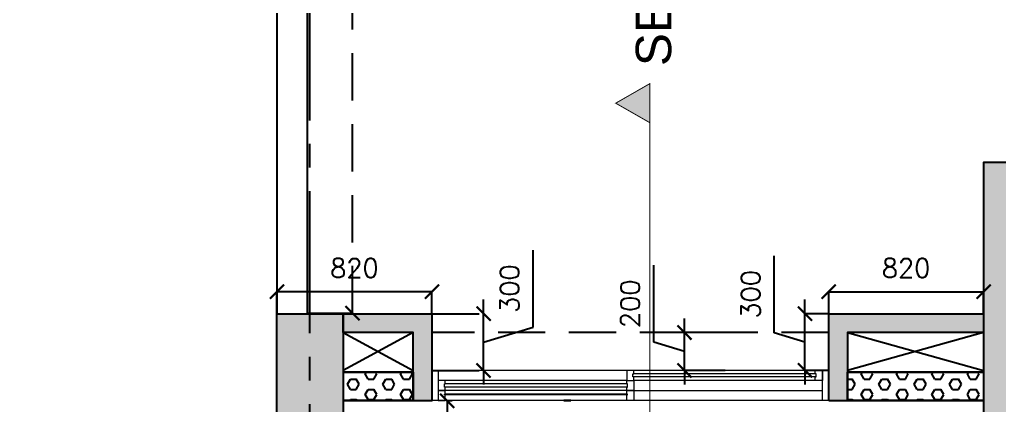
# Model space of a CAD drawing. Header units: millimetres. Extents: x 1180970 to 1231451, y -5737889 to -5695638.
# Drawn here: x 1194030 to 1199216, y -5702374 to -5700335 of the extents above; entities that cross this region are included whole.
import ezdxf

# ---------------------------------------------------------------- set-up
doc = ezdxf.new("R2010")
doc.units = ezdxf.units.MM
doc.header["$LTSCALE"] = 1000
doc.header["$MEASUREMENT"] = 0
for name, pattern in [('2BHK-A - BACK$0$AUDIT_D_120904163729-0', [0]), ('AUDIT_D_120904163729-0', [0]), ('T8(T9 IS SIMILAR) - GROUND FLOOR - DIMENSION & TEXTING$0$HIDDEN', [0.375, 0.25, -0.125]), ('T8(T9 IS SIMILAR) - GROUND FLOOR ELEVATION$0$AUDIT_D_120904163729-0', [0]), ('T8(T9 IS SIMILAR) - GROUND FLOOR ELEVATION$1$HIDDEN', [0.375, 0.25, -0.125]), ('T8_PROFILE SECTIONS$0$HIDDEN', [0.375, 0.25, -0.125]), ('T8_PROFILE SECTIONS$0$PHANTOM2', [1.25, 0.625, -0.125, 0.125, -0.125, 0.125, -0.125]), ('T8_REFUGE COLUMNS$0$CENTER2', [1.125, 0.75, -0.125, 0.125, -0.125])]:
    doc.linetypes.add(name, pattern=pattern)
doc.layers.get('0').update_dxf_attribs({"linetype": 'AUDIT_D_120904163729-0'})
for name, color, linetype in [('2BHK-A - BACK$0$A-HATCH -160', 251, '2BHK-A - BACK$0$AUDIT_D_120904163729-0'), ('A-GARDEN PARTITION', 1, 'Continuous'), ('T8(T9 IS SIMILAR) - GROUND FLOOR - DIMENSION & TEXTING$0$A-DIMENSIONS', 2, 'T8(T9 IS SIMILAR) - GROUND FLOOR - DIMENSION & TEXTING$0$HIDDEN'), ('T8(T9 IS SIMILAR) - GROUND FLOOR ELEVATION$0$A-DIM', 1, 'T8(T9 IS SIMILAR) - GROUND FLOOR ELEVATION$0$AUDIT_D_120904163729-0'), ('T8(T9 IS SIMILAR) - GROUND FLOOR ELEVATION$0$A-WALL HATCH', 252, 'T8(T9 IS SIMILAR) - GROUND FLOOR ELEVATION$0$AUDIT_D_120904163729-0'), ('T8(T9 IS SIMILAR) - GROUND FLOOR ELEVATION$0$A-WALL-FEATURES', 6, 'T8(T9 IS SIMILAR) - GROUND FLOOR ELEVATION$0$AUDIT_D_120904163729-0'), ('T8_PROFILE SECTIONS$0$A-PROFILE SECTIONS', 81, 'T8_PROFILE SECTIONS$0$PHANTOM2'), ('T8_REFUGE COLUMNS$0$A-CENTERLINE', 193, 'T8_REFUGE COLUMNS$0$CENTER2'), ('T8_REFUGE COLUMNS$0$A-RCC COLS', 3, 'Continuous')]:
    doc.layers.add(name, color=color, linetype=linetype)
for name, color, linetype, lineweight in [('2BHK-A - BACK$1$A-WALL- 160', 6, 'Continuous', 30), ('2BHK-A - BACK$1$Window', 4, 'Continuous', 20), ('T8(T9 IS SIMILAR) - GROUND FLOOR$0$D&W', 8, 'Continuous', 25)]:
    doc.layers.add(name, color=color, linetype=linetype, lineweight=lineweight)
doc.layers.add('T8_REFUGE COLUMNS$0$COL-HATCH', color=7, linetype='Continuous', lineweight=25, true_color=0xa3a3a3)
doc.styles.add('T8(T9 IS SIMILAR) - GROUND FLOOR - DIMENSION & TEXTING$0$Romans 1', font='romans.shx', dxfattribs={"height": 100})
doc.styles.add('T8(T9 IS SIMILAR) - GROUND FLOOR ELEVATION$0$Romans 1', font='romans.shx', dxfattribs={"height": 100})
doc.styles.add('T8_PROFILE SECTIONS$0$arial', font='sanss___.ttf')
doc.dimstyles.new('T8(T9 IS SIMILAR) - GROUND FLOOR - DIMENSION & TEXTING$0$ALPINE S', dxfattribs={"dimscale": 0, "dimtxt": 100, "dimasz": 75, "dimexe": 0, "dimexo": 0, "dimgap": 75, "dimtad": 1, "dimdec": 0, "dimzin": 0, "dimdsep": 46, "dimtxsty": 'T8(T9 IS SIMILAR) - GROUND FLOOR - DIMENSION & TEXTING$0$Romans 1', "dimblk": 'T8(T9 IS SIMILAR) - GROUND FLOOR - DIMENSION & TEXTING$0$_ArchTick', "dimcen": 0.09, "dimclrd": 256, "dimclre": 256, "dimclrt": 7, "dimadec": 0, "dimazin": 0, "dimtfac": 1, "dimtdec": 0, "dimtofl": 0, "dimtmove": 1, "dimatfit": 0, "dimldrblk": 'T8(T9 IS SIMILAR) - GROUND FLOOR - DIMENSION & TEXTING$0$_Open90', "dimfxl": 1, "dimtolj": 1, "dimtzin": 0, "dimarcsym": 0})
doc.dimstyles.new('T8(T9 IS SIMILAR) - GROUND FLOOR ELEVATION$0$ALPINE S', dxfattribs={"dimscale": 0, "dimtxt": 100, "dimasz": 75, "dimexe": 0, "dimexo": 0, "dimgap": 75, "dimtad": 1, "dimdec": 0, "dimzin": 0, "dimdsep": 46, "dimtxsty": 'T8(T9 IS SIMILAR) - GROUND FLOOR ELEVATION$0$Romans 1', "dimblk": 'T8(T9 IS SIMILAR) - GROUND FLOOR ELEVATION$0$_ArchTick', "dimcen": 0.09, "dimclrd": 256, "dimclre": 256, "dimclrt": 7, "dimadec": 0, "dimazin": 0, "dimtfac": 1, "dimtdec": 0, "dimtofl": 0, "dimtmove": 1, "dimatfit": 0, "dimldrblk": 'T8(T9 IS SIMILAR) - GROUND FLOOR ELEVATION$0$_Open90', "dimfxl": 1, "dimtolj": 1, "dimtzin": 0, "dimarcsym": 0})

# ---------------------------------------------------------------- blocks, each defined once
blk = doc.blocks.new('2BHK-A - BACK$1$2100')
at = {"layer": '2BHK-A - BACK$1$Window', "color": 1, "lineweight": 13}
for p, q in [((1150876.5, -5693344.1), (1148842.5, -5693344.1)), ((1149840.7, -5693344.1), (1148880, -5693344.1)), ((1149840.7, -5693397.4), (1148880, -5693397.4)), ((1149840.7, -5693397.4), (1149878.2, -5693397.4)), ((1149878.2, -5693397.4), (1150876.5, -5693397.4)), ((1148842.5, -5693450.8), (1148842.5, -5693450.8)), ((1149840.7, -5693450.8), (1148880, -5693450.8)), ((1150839, -5693450.8), (1149878.2, -5693450.8)), ((1149840.7, -5693504.1), (1148842.5, -5693504.1)), ((1150839, -5693504.1), (1149878.2, -5693504.1))]:
    blk.add_line(p, q, dxfattribs=at)
at = {"layer": '2BHK-A - BACK$1$Window', "color": 5, "lineweight": 13}
for p, q in [((1149840.7, -5693374.4), (1148880, -5693374.4)), ((1149840.7, -5693378.9), (1148880, -5693378.9)), ((1149840.7, -5693416), (1148880, -5693416)), ((1149840.7, -5693432.2), (1148880, -5693432.2)), ((1150839, -5693469.3), (1149878.2, -5693469.3)), ((1150839, -5693485.5), (1149878.2, -5693485.5))]:
    blk.add_line(p, q, dxfattribs=at)
at = {"layer": '2BHK-A - BACK$1$Window', "color": 4, "lineweight": 13}
for points in [[(1148842.5, -5693344.1), (1148809.5, -5693344.1), (1148809.5, -5693504.1), (1148842.5, -5693504.1)], [(1148880, -5693378.9), (1148880, -5693397.4), (1148842.5, -5693397.4), (1148842.5, -5693344.1), (1148880, -5693344.1), (1148880, -5693374.4), (1148875.5, -5693374.4), (1148875.5, -5693378.9)], [(1149840.7, -5693378.9), (1149840.7, -5693397.4), (1149878.2, -5693397.4), (1149878.2, -5693344.1), (1149840.7, -5693344.1), (1149840.7, -5693374.4), (1149845.2, -5693374.4), (1149845.2, -5693378.9)], [(1150909.5, -5693344.1), (1150876.5, -5693344.1), (1150876.5, -5693504.1), (1150909.5, -5693504.1)], [(1148880, -5693432.2), (1148880, -5693450.8), (1148842.5, -5693450.8), (1148842.5, -5693397.4), (1148880, -5693397.4), (1148880, -5693416), (1148875.5, -5693416), (1148875.5, -5693432.2)], [(1149840.7, -5693432.2), (1149840.7, -5693450.8), (1149878.2, -5693450.8), (1149878.2, -5693397.4), (1149840.7, -5693397.4), (1149840.7, -5693416), (1149845.2, -5693416), (1149845.2, -5693432.2)], [(1149878.2, -5693485.5), (1149878.2, -5693504.1), (1149840.7, -5693504.1), (1149840.7, -5693450.8), (1149878.2, -5693450.8), (1149878.2, -5693469.3), (1149873.7, -5693469.3), (1149873.7, -5693485.5)], [(1150839, -5693485.5), (1150839, -5693504.1), (1150876.5, -5693504.1), (1150876.5, -5693450.8), (1150839, -5693450.8), (1150839, -5693469.3), (1150843.5, -5693469.3), (1150843.5, -5693485.5)]]:
    blk.add_lwpolyline(points, close=True, dxfattribs=at)
blk = doc.blocks.new('2BHK-A - BACK')
at = {"layer": '2BHK-A - BACK$0$A-HATCH -160', "linetype": 'ByBlock'}
h = blk.add_hatch(dxfattribs=at)
h.set_pattern_fill('HEX', color=256, scale=250)
h.set_pattern_definition([(9e-15, (-0.22, 0.45), (0, 54.12658774), [31.25, -62.5]), (120, (-0.22, 0.45), (-46.875, -27.06329387), [31.25, -62.5]), (60, (31.03, 0.45), (-46.875, 27.06329387), [31.25, -62.5])])
h.paths.add_polyline_path([(1195742.4, -5702199.2), (1196112.6, -5702199.2), (1196112.6, -5702349.2), (1195742.4, -5702349.2)])
h.paths.add_polyline_path([(1198412.6, -5702349.2), (1199132.1, -5702349.2), (1199132.1, -5702199.2), (1198412.6, -5702199.2)])
at = {"layer": '2BHK-A - BACK$1$A-WALL- 160', "linetype": 'ByBlock'}
for p, q in [((1195742.4, -5702199.2), (1196112.6, -5702199.2)), ((1196112.6, -5702349.2), (1196112.6, -5702199.2)), ((1198412.6, -5702199.2), (1199132.1, -5702199.2)), ((1198412.6, -5702349.2), (1198412.6, -5702199.2)), ((1195742.4, -5702349.2), (1196112.6, -5702349.2)), ((1196910.6, -5702349.2), (1196948.1, -5702349.2)), ((1198412.6, -5702349.2), (1199132.1, -5702349.2))]:
    blk.add_line(p, q, dxfattribs=at)
at = {"layer": '2BHK-A - BACK$1$A-WALL- 160', "linetype": 'ByBlock', "xscale": -1, "rotation": 180}
blk.add_blockref('2BHK-A - BACK$1$2100', (47403.1, -11395693.4), dxfattribs=at)
blk = doc.blocks.new('T8_REFUGE COLUMNS')
at = {"layer": 'T8_REFUGE COLUMNS$0$COL-HATCH', "linetype": 'ByBlock'}
h = blk.add_hatch(color=256, dxfattribs=at)
h.dxf.hatch_style = 1
h.paths.add_polyline_path([(1199382.1, -5701089.9), (1199132.1, -5701089.9), (1199132.1, -5705299.9), (1199382.1, -5705299.9)])
h = blk.add_hatch(color=256, dxfattribs=at)
h.dxf.hatch_style = 1
h.paths.add_polyline_path([(1195392.1, -5701889.9), (1195742.1, -5701889.9), (1195742.1, -5705049.9), (1195392.1, -5705049.9)])
at = {"layer": 'T8_REFUGE COLUMNS$0$A-CENTERLINE'}
blk.add_line((1195567.1, -5727867.6), (1195567.1, -5698299.6), dxfattribs=at)
at = {"layer": 'T8_REFUGE COLUMNS$0$A-RCC COLS', "linetype": 'ByBlock'}
for points in [[(1199382.1, -5701089.9), (1199132.1, -5701089.9), (1199132.1, -5705299.9), (1199382.1, -5705299.9)], [(1195392.1, -5701889.9), (1195742.1, -5701889.9), (1195742.1, -5705049.9), (1195392.1, -5705049.9)]]:
    blk.add_lwpolyline(points, close=True, dxfattribs=at)
blk = doc.blocks.new('T8(T9 IS SIMILAR) - GROUND FLOOR ELEVATION$0$_ArchTick')
at = {"color": 0, "linetype": 'ByBlock', "const_width": 0.15}
blk.add_lwpolyline([(-0.5, -0.5), (0.5, 0.5)], dxfattribs=at)
blk = doc.blocks.new('*D315')
at = {"layer": 'T8(T9 IS SIMILAR) - GROUND FLOOR ELEVATION$0$A-DIM', "lineweight": -2, "transparency": 16777216}
for p, q in [((1196748.6, -5701960.9), (1196748.6, -5701553.8)), ((1196486.1, -5701889.7), (1196486.1, -5701814.7)), ((1196486.1, -5702189.7), (1196486.1, -5701889.7)), ((1196486.1, -5702039.7), (1196748.6, -5701960.9)), ((1196486.1, -5702189.7), (1196486.1, -5702264.7))]:
    blk.add_line(p, q, dxfattribs=at)
at = {"layer": 'T8(T9 IS SIMILAR) - GROUND FLOOR ELEVATION$0$A-DIM', "linetype": 'T8(T9 IS SIMILAR) - GROUND FLOOR ELEVATION$1$HIDDEN', "lineweight": -2, "transparency": 16777216}
for p, q in [((1196212.8, -5701889.7), (1196486.1, -5701889.7)), ((1196212.8, -5702189.7), (1196486.1, -5702189.7))]:
    blk.add_line(p, q, dxfattribs=at)
at = {"layer": 'T8(T9 IS SIMILAR) - GROUND FLOOR ELEVATION$0$A-DIM', "linetype": 'ByBlock', "lineweight": -2, "transparency": 16777216, "xscale": 75, "yscale": 75, "zscale": 75}
for p, rotation in [((1196486.1, -5701889.7), 270), ((1196486.1, -5702189.7), 90)]:
    blk.add_blockref('T8(T9 IS SIMILAR) - GROUND FLOOR ELEVATION$0$_ArchTick', p, dxfattribs=dict(at, rotation=rotation))
at = {"layer": 'T8(T9 IS SIMILAR) - GROUND FLOOR ELEVATION$0$A-DIM', "color": 7, "linetype": 'ByBlock', "transparency": 16777216, "insert": (1196623.6, -5701757.4), "char_height": 100, "attachment_point": 5, "rotation": 90, "style": 'T8(T9 IS SIMILAR) - GROUND FLOOR ELEVATION$0$Romans 1'}
blk.add_mtext('\\A1;300', dxfattribs=at)
blk = doc.blocks.new('T8(T9 IS SIMILAR) - GROUND FLOOR ELEVATION$0$_Open90')
at = {"color": 0, "linetype": 'ByBlock', "lineweight": -2}
for p, q in [((0, 0), (-1, 0)), ((-0.5, 0.5), (0, 0)), ((0, 0), (-0.5, -0.5))]:
    blk.add_line(p, q, dxfattribs=at)
blk = doc.blocks.new('*D316')
at = {"layer": 'T8(T9 IS SIMILAR) - GROUND FLOOR ELEVATION$0$A-DIM', "linetype": 'T8(T9 IS SIMILAR) - GROUND FLOOR ELEVATION$1$HIDDEN', "lineweight": -2, "transparency": 16777216}
for p, q in [((1195392.6, -5701889.7), (1195392.6, -5701773.5)), ((1196212.8, -5701889.7), (1196212.8, -5701773.5))]:
    blk.add_line(p, q, dxfattribs=at)
at = {"layer": 'T8(T9 IS SIMILAR) - GROUND FLOOR ELEVATION$0$A-DIM', "lineweight": -2, "transparency": 16777216}
blk.add_line((1196212.8, -5701773.5), (1195392.6, -5701773.5), dxfattribs=at)
at = {"layer": 'T8(T9 IS SIMILAR) - GROUND FLOOR ELEVATION$0$A-DIM', "linetype": 'ByBlock', "lineweight": -2, "transparency": 16777216, "xscale": 75, "yscale": 75, "zscale": 75, "rotation": 180}
blk.add_blockref('T8(T9 IS SIMILAR) - GROUND FLOOR ELEVATION$0$_ArchTick', (1195392.6, -5701773.5), dxfattribs=at)
at = {"layer": 'T8(T9 IS SIMILAR) - GROUND FLOOR ELEVATION$0$A-DIM', "linetype": 'ByBlock', "lineweight": -2, "transparency": 16777216, "xscale": 75, "yscale": 75, "zscale": 75}
blk.add_blockref('T8(T9 IS SIMILAR) - GROUND FLOOR ELEVATION$0$_ArchTick', (1196212.8, -5701773.5), dxfattribs=at)
at = {"layer": 'T8(T9 IS SIMILAR) - GROUND FLOOR ELEVATION$0$A-DIM', "color": 7, "linetype": 'ByBlock', "transparency": 16777216, "insert": (1195802.7, -5701648.5), "char_height": 100, "attachment_point": 5, "style": 'T8(T9 IS SIMILAR) - GROUND FLOOR ELEVATION$0$Romans 1'}
blk.add_mtext('\\A1;820', dxfattribs=at)
blk = doc.blocks.new('*D317')
at = {"layer": 'T8(T9 IS SIMILAR) - GROUND FLOOR ELEVATION$0$A-DIM', "linetype": 'T8(T9 IS SIMILAR) - GROUND FLOOR ELEVATION$1$HIDDEN', "lineweight": -2, "transparency": 16777216}
for p, q in [((1198312.8, -5701889.7), (1198312.8, -5701773.5)), ((1199132.6, -5701889.7), (1199132.6, -5701773.5))]:
    blk.add_line(p, q, dxfattribs=at)
at = {"layer": 'T8(T9 IS SIMILAR) - GROUND FLOOR ELEVATION$0$A-DIM', "lineweight": -2, "transparency": 16777216}
blk.add_line((1198312.8, -5701773.5), (1199132.6, -5701773.5), dxfattribs=at)
at = {"layer": 'T8(T9 IS SIMILAR) - GROUND FLOOR ELEVATION$0$A-DIM', "linetype": 'ByBlock', "lineweight": -2, "transparency": 16777216, "xscale": 75, "yscale": 75, "zscale": 75, "rotation": 180}
blk.add_blockref('T8(T9 IS SIMILAR) - GROUND FLOOR ELEVATION$0$_ArchTick', (1198312.8, -5701773.5), dxfattribs=at)
at = {"layer": 'T8(T9 IS SIMILAR) - GROUND FLOOR ELEVATION$0$A-DIM', "linetype": 'ByBlock', "lineweight": -2, "transparency": 16777216, "xscale": 75, "yscale": 75, "zscale": 75}
blk.add_blockref('T8(T9 IS SIMILAR) - GROUND FLOOR ELEVATION$0$_ArchTick', (1199132.6, -5701773.5), dxfattribs=at)
at = {"layer": 'T8(T9 IS SIMILAR) - GROUND FLOOR ELEVATION$0$A-DIM', "color": 7, "linetype": 'ByBlock', "transparency": 16777216, "insert": (1198722.7, -5701648.5), "char_height": 100, "attachment_point": 5, "style": 'T8(T9 IS SIMILAR) - GROUND FLOOR ELEVATION$0$Romans 1'}
blk.add_mtext('\\A1;820', dxfattribs=at)
blk = doc.blocks.new('*D318')
at = {"layer": 'T8(T9 IS SIMILAR) - GROUND FLOOR ELEVATION$0$A-DIM', "lineweight": -2, "transparency": 16777216}
for p, q in [((1197386.8, -5702040.9), (1197386.8, -5701633.8)), ((1197549.3, -5701989.7), (1197549.3, -5701914.7)), ((1197549.3, -5702189.7), (1197549.3, -5701989.7)), ((1197549.3, -5702089.7), (1197386.8, -5702040.9)), ((1197549.3, -5702189.7), (1197549.3, -5702264.7))]:
    blk.add_line(p, q, dxfattribs=at)
at = {"layer": 'T8(T9 IS SIMILAR) - GROUND FLOOR ELEVATION$0$A-DIM', "linetype": 'T8(T9 IS SIMILAR) - GROUND FLOOR ELEVATION$1$HIDDEN', "lineweight": -2, "transparency": 16777216}
for p, q in [((1197765.6, -5701989.7), (1197549.3, -5701989.7)), ((1197765.6, -5702189.7), (1197549.3, -5702189.7))]:
    blk.add_line(p, q, dxfattribs=at)
at = {"layer": 'T8(T9 IS SIMILAR) - GROUND FLOOR ELEVATION$0$A-DIM', "linetype": 'ByBlock', "lineweight": -2, "transparency": 16777216, "xscale": 75, "yscale": 75, "zscale": 75}
for p, rotation in [((1197549.3, -5701989.7), 270), ((1197549.3, -5702189.7), 90)]:
    blk.add_blockref('T8(T9 IS SIMILAR) - GROUND FLOOR ELEVATION$0$_ArchTick', p, dxfattribs=dict(at, rotation=rotation))
at = {"layer": 'T8(T9 IS SIMILAR) - GROUND FLOOR ELEVATION$0$A-DIM', "color": 7, "linetype": 'ByBlock', "transparency": 16777216, "insert": (1197261.8, -5701837.4), "char_height": 100, "attachment_point": 5, "rotation": 90, "style": 'T8(T9 IS SIMILAR) - GROUND FLOOR ELEVATION$0$Romans 1'}
blk.add_mtext('\\A1;200', dxfattribs=at)
blk = doc.blocks.new('*D319')
at = {"layer": 'T8(T9 IS SIMILAR) - GROUND FLOOR ELEVATION$0$A-DIM', "lineweight": -2, "transparency": 16777216}
for p, q in [((1198024.8, -5701990.9), (1198024.8, -5701583.8)), ((1198187.3, -5701889.7), (1198187.3, -5701814.7)), ((1198187.3, -5702189.7), (1198187.3, -5701889.7)), ((1198187.3, -5702039.7), (1198024.8, -5701990.9)), ((1198187.3, -5702189.7), (1198187.3, -5702264.7))]:
    blk.add_line(p, q, dxfattribs=at)
at = {"layer": 'T8(T9 IS SIMILAR) - GROUND FLOOR ELEVATION$0$A-DIM', "linetype": 'T8(T9 IS SIMILAR) - GROUND FLOOR ELEVATION$1$HIDDEN', "lineweight": -2, "transparency": 16777216}
for p, q in [((1198312.8, -5701889.7), (1198187.3, -5701889.7)), ((1198312.8, -5702189.7), (1198187.3, -5702189.7))]:
    blk.add_line(p, q, dxfattribs=at)
at = {"layer": 'T8(T9 IS SIMILAR) - GROUND FLOOR ELEVATION$0$A-DIM', "linetype": 'ByBlock', "lineweight": -2, "transparency": 16777216, "xscale": 75, "yscale": 75, "zscale": 75}
for p, rotation in [((1198187.3, -5701889.7), 270), ((1198187.3, -5702189.7), 90)]:
    blk.add_blockref('T8(T9 IS SIMILAR) - GROUND FLOOR ELEVATION$0$_ArchTick', p, dxfattribs=dict(at, rotation=rotation))
at = {"layer": 'T8(T9 IS SIMILAR) - GROUND FLOOR ELEVATION$0$A-DIM', "color": 7, "linetype": 'ByBlock', "transparency": 16777216, "insert": (1197899.8, -5701787.4), "char_height": 100, "attachment_point": 5, "rotation": 90, "style": 'T8(T9 IS SIMILAR) - GROUND FLOOR ELEVATION$0$Romans 1'}
blk.add_mtext('\\A1;300', dxfattribs=at)
blk = doc.blocks.new('T8(T9 IS SIMILAR) - GROUND FLOOR - DIMENSION & TEXTING$0$_ArchTick')
at = {"color": 0, "linetype": 'ByBlock', "const_width": 0.15}
blk.add_lwpolyline([(-0.5, -0.5), (0.5, 0.5)], dxfattribs=at)
blk = doc.blocks.new('*D663')
at = {"layer": 'T8(T9 IS SIMILAR) - GROUND FLOOR - DIMENSION & TEXTING$0$A-DIMENSIONS', "linetype": 'T8(T9 IS SIMILAR) - GROUND FLOOR - DIMENSION & TEXTING$0$HIDDEN', "lineweight": -2, "transparency": 16777216}
for p, q in [((1196320.7, -5702350.7), (1196293.4, -5702350.7)), ((1196392.3, -5706300.9), (1196293.4, -5706300.9))]:
    blk.add_line(p, q, dxfattribs=at)
at = {"layer": 'T8(T9 IS SIMILAR) - GROUND FLOOR - DIMENSION & TEXTING$0$A-DIMENSIONS', "lineweight": -2, "transparency": 16777216}
blk.add_line((1196293.4, -5702350.7), (1196293.4, -5706300.9), dxfattribs=at)
at = {"layer": 'T8(T9 IS SIMILAR) - GROUND FLOOR - DIMENSION & TEXTING$0$A-DIMENSIONS', "linetype": 'ByBlock', "lineweight": -2, "transparency": 16777216, "xscale": 75, "yscale": 75, "zscale": 75}
for p, rotation in [((1196293.4, -5702350.7), 90), ((1196293.4, -5706300.9), 270)]:
    blk.add_blockref('T8(T9 IS SIMILAR) - GROUND FLOOR - DIMENSION & TEXTING$0$_ArchTick', p, dxfattribs=dict(at, rotation=rotation))
at = {"layer": 'T8(T9 IS SIMILAR) - GROUND FLOOR - DIMENSION & TEXTING$0$A-DIMENSIONS', "color": 7, "linetype": 'ByBlock', "transparency": 16777216, "insert": (1196168.4, -5704325.8), "char_height": 100, "attachment_point": 5, "rotation": 90, "style": 'T8(T9 IS SIMILAR) - GROUND FLOOR - DIMENSION & TEXTING$0$Romans 1'}
blk.add_mtext('\\A1;3950', dxfattribs=at)
blk = doc.blocks.new('T8(T9 IS SIMILAR) - GROUND FLOOR - DIMENSION & TEXTING$0$_Open90')
at = {"color": 0, "linetype": 'ByBlock', "lineweight": -2}
for p, q in [((0, 0), (-1, 0)), ((-0.5, 0.5), (0, 0)), ((0, 0), (-0.5, -0.5))]:
    blk.add_line(p, q, dxfattribs=at)
blk = doc.blocks.new('*D490')
at = {"layer": 'T8(T9 IS SIMILAR) - GROUND FLOOR - DIMENSION & TEXTING$0$A-DIMENSIONS', "linetype": 'T8(T9 IS SIMILAR) - GROUND FLOOR - DIMENSION & TEXTING$0$HIDDEN', "lineweight": -2, "transparency": 16777216}
for p, q in [((1195553.4, -5697814.1), (1195792.4, -5697814.1)), ((1195552.6, -5701887.6), (1195792.4, -5701887.6))]:
    blk.add_line(p, q, dxfattribs=at)
at = {"layer": 'T8(T9 IS SIMILAR) - GROUND FLOOR - DIMENSION & TEXTING$0$A-DIMENSIONS', "lineweight": -2, "transparency": 16777216}
blk.add_line((1195792.4, -5701887.6), (1195792.4, -5697814.1), dxfattribs=at)
at = {"layer": 'T8(T9 IS SIMILAR) - GROUND FLOOR - DIMENSION & TEXTING$0$A-DIMENSIONS', "linetype": 'ByBlock', "lineweight": -2, "transparency": 16777216, "xscale": 75, "yscale": 75, "zscale": 75}
for p, rotation in [((1195792.4, -5697814.1), 90), ((1195792.4, -5701887.6), 270)]:
    blk.add_blockref('T8(T9 IS SIMILAR) - GROUND FLOOR - DIMENSION & TEXTING$0$_ArchTick', p, dxfattribs=dict(at, rotation=rotation))
at = {"layer": 'T8(T9 IS SIMILAR) - GROUND FLOOR - DIMENSION & TEXTING$0$A-DIMENSIONS', "color": 7, "linetype": 'ByBlock', "transparency": 16777216, "insert": (1195667.4, -5699850.9), "char_height": 100, "attachment_point": 5, "rotation": 90, "style": 'T8(T9 IS SIMILAR) - GROUND FLOOR - DIMENSION & TEXTING$0$Romans 1'}
blk.add_mtext('\\A1;4074', dxfattribs=at)
blk = doc.blocks.new('T8_PROFILE SECTIONS$0$MH')
at = {"layer": 'T8_PROFILE SECTIONS$0$A-PROFILE SECTIONS', "linetype": 'T8_PROFILE SECTIONS$0$HIDDEN', "ltscale": 2}
h = blk.add_hatch(color=256, dxfattribs=at)
h.dxf.hatch_style = 1
h.paths.add_polyline_path([(1140339.1, -5697424.8), (1140519.9, -5697528.1), (1140339.1, -5697631.3)])
at = {"layer": 'T8_PROFILE SECTIONS$0$A-PROFILE SECTIONS', "linetype": 'T8_PROFILE SECTIONS$0$HIDDEN', "ltscale": 2, "const_width": 5}
blk.add_lwpolyline([(1140339.1, -5697424.8), (1140339.1, -5697424.8), (1140519.9, -5697528.1), (1140339.1, -5697631.3)], close=True, dxfattribs=at)
blk.add_lwpolyline([(1140339.1, -5697424.8), (1140339.1, -5700565.7)], dxfattribs=at)
blk = doc.blocks.new('PROFILE SECTION LINE T9')
at = {"layer": 'T8_PROFILE SECTIONS$0$A-PROFILE SECTIONS', "linetype": 'ByBlock', "xscale": -1}
blk.add_blockref('T8_PROFILE SECTIONS$0$MH', (1151987.1, 5708367, 0), dxfattribs=at)
at = {"layer": 'T8_PROFILE SECTIONS$0$A-PROFILE SECTIONS', "linetype": 'ByBlock', "insert": (11573.5, 11034.9, 0), "char_height": 187.5, "attachment_point": 1, "rotation": 90, "style": 'T8_PROFILE SECTIONS$0$arial'}
blk.add_mtext_dynamic_manual_height_columns('SEC-4', width=301.334, gutter_width=500, heights=[0], dxfattribs=at)
blk = doc.blocks.new('T8(T9 IS SIMILAR) - GROUND FLOOR ELEVATION')
at = {"layer": 'T8(T9 IS SIMILAR) - GROUND FLOOR ELEVATION$0$A-WALL HATCH', "linetype": 'ByBlock'}
h = blk.add_hatch(dxfattribs=at)
h.set_pattern_fill('ZIGZAG', color=256, scale=250)
h.set_pattern_definition([(0, (0, 0), (31.25, 31.25), [31.25, -31.25]), (90, (31.25, 0), (-31.25, 31.25), [31.25, -31.25])])
h.paths.add_polyline_path([(1186332.7, -5719983.5), (1186332.7, -5719683.5), (1186432.7, -5719683.5), (1186432.7, -5719883.5), (1186982.7, -5719883.5), (1186982.7, -5719523.5), (1187082.7, -5719523.5), (1187082.7, -5719983.5)])
h.paths.add_polyline_path([(1190232.7, -5719983.5), (1190232.7, -5719683.5), (1190132.7, -5719683.5), (1190132.7, -5719883.5), (1189582.7, -5719883.5), (1189582.7, -5719523.5), (1189482.7, -5719523.5), (1189482.7, -5719983.5)])
h.paths.add_polyline_path([(1190857.7, -5717933.5), (1190857.7, -5717733.5), (1190757.7, -5717733.5), (1190757.7, -5717933.5)])
h.paths.add_polyline_path([(1193357.7, -5717733.5), (1193357.7, -5717933.5), (1193257.7, -5717933.5), (1193257.7, -5717733.5)])
h.paths.add_polyline_path([(1196632.8, -5709938.8), (1196632.8, -5709738.8), (1196532.8, -5709738.8), (1196532.8, -5709938.8)])
h.paths.add_polyline_path([(1194132, -5709738.8), (1194132, -5709938.8), (1194032, -5709938.8), (1194032, -5709738.8)])
h.paths.add_polyline_path([(1195742.7, -5701889.7), (1196212.8, -5701889.7), (1196212.8, -5702349.7), (1196112.8, -5702349.7), (1196112.8, -5701989.7), (1195742.7, -5701989.7)])
h.paths.add_polyline_path([(1198312.8, -5702349.7), (1198312.8, -5701889.7), (1199132.6, -5701889.7), (1199132.6, -5701989.7), (1198412.8, -5701989.7), (1198412.8, -5702349.7)])
h.paths.add_polyline_path([(1199662.5, -5701090.3), (1199662.5, -5700890.3), (1199762.5, -5700890.3), (1199762.5, -5701090.3)])
h.paths.add_polyline_path([(1201862.6, -5700890.3), (1201862.6, -5701090.3), (1201962.6, -5701090.3), (1201962.6, -5700890.3)])
h.paths.add_polyline_path([(1210681.9, -5700890.3), (1210681.9, -5701090.3), (1210581.9, -5701090.3), (1210581.9, -5700890.3)])
h.paths.add_polyline_path([(1212882, -5701090.3), (1212882, -5700890.3), (1212782, -5700890.3), (1212782, -5701090.3)])
h.paths.add_polyline_path([(1214231.8, -5702349.7), (1214231.8, -5701889.7), (1213412.3, -5701889.7), (1213412.3, -5701989.7), (1214131.8, -5701989.7), (1214131.8, -5702349.7)])
h.paths.add_polyline_path([(1216801.9, -5701889.7), (1216331.8, -5701889.7), (1216331.8, -5702349.7), (1216431.8, -5702349.7), (1216431.8, -5701989.7), (1216801.9, -5701989.7)])
h.paths.add_polyline_path([(1215911.7, -5709938.8), (1215911.7, -5709738.8), (1216011.7, -5709738.8), (1216011.7, -5709938.8)])
h.paths.add_polyline_path([(1218412.5, -5709738.8), (1218412.5, -5709938.8), (1218512.5, -5709938.8), (1218512.5, -5709738.8)])
h.paths.add_polyline_path([(1221686.9, -5717933.5), (1221686.9, -5717733.5), (1221786.9, -5717733.5), (1221786.9, -5717933.5)])
h.paths.add_polyline_path([(1219186.9, -5717733.5), (1219186.9, -5717933.5), (1219286.9, -5717933.5), (1219286.9, -5717733.5)])
h.paths.add_polyline_path([(1222311.8, -5719983.5), (1222311.8, -5719683.5), (1222411.8, -5719683.5), (1222411.8, -5719883.5), (1222961.8, -5719883.5), (1222961.8, -5719523.5), (1223061.8, -5719523.5), (1223061.8, -5719983.5)])
h.paths.add_polyline_path([(1226211.8, -5719983.5), (1226211.8, -5719683.5), (1226111.8, -5719683.5), (1226111.8, -5719883.5), (1225561.8, -5719883.5), (1225561.8, -5719523.5), (1225461.8, -5719523.5), (1225461.8, -5719983.5)])
h.paths.add_polyline_path([(1217001.9, -5727584.6), (1216901.9, -5727584.6), (1216901.9, -5727784.6), (1216356.8, -5727784.6), (1216356.8, -5727424.6), (1216256.8, -5727424.6), (1216256.8, -5727884.6), (1217001.9, -5727884.6)])
h.paths.add_polyline_path([(1214156.8, -5727424.6), (1214056.8, -5727424.6), (1214056.8, -5727784.6), (1213412.3, -5727784.6), (1213412.3, -5727884.6), (1214156.8, -5727884.6)])
h.paths.add_polyline_path([(1210681.9, -5728884), (1210681.9, -5728684), (1210581.9, -5728684), (1210581.9, -5728884)])
h.paths.add_polyline_path([(1212882, -5728684), (1212882, -5728884), (1212782, -5728884), (1212782, -5728684)])
h.paths.add_polyline_path([(1201862.6, -5728884), (1201862.6, -5728684), (1201962.6, -5728684), (1201962.6, -5728884)])
h.paths.add_polyline_path([(1199662.5, -5728684), (1199662.5, -5728884), (1199762.5, -5728884), (1199762.5, -5728684)])
h.paths.add_polyline_path([(1198387.7, -5727424.6), (1198487.7, -5727424.6), (1198487.7, -5727784.6), (1199132.3, -5727784.6), (1199132.3, -5727884.6), (1198387.7, -5727884.6)])
h.paths.add_polyline_path([(1195542.6, -5727584.6), (1195642.6, -5727584.6), (1195642.6, -5727784.6), (1196187.7, -5727784.6), (1196187.7, -5727424.6), (1196287.7, -5727424.6), (1196287.7, -5727884.6), (1195542.6, -5727884.6)])
at = {"layer": 'T8(T9 IS SIMILAR) - GROUND FLOOR ELEVATION$0$A-WALL-FEATURES', "color": 8, "linetype": 'ByBlock'}
for p, q in [((1196112.8, -5701989.7), (1195742.6, -5702189.7)), ((1195742.7, -5701989.7), (1196112.8, -5702189.7)), ((1198412.8, -5701989.7), (1199132.3, -5702189.7)), ((1199132.3, -5701989.7), (1198412.8, -5702189.7))]:
    blk.add_line(p, q, dxfattribs=at)
at = {"layer": 'T8(T9 IS SIMILAR) - GROUND FLOOR ELEVATION$0$A-WALL-FEATURES', "color": 8, "linetype": 'T8(T9 IS SIMILAR) - GROUND FLOOR ELEVATION$1$HIDDEN'}
blk.add_line((1198312.8, -5701989.7), (1196212.8, -5701989.7), dxfattribs=at)
at = {"layer": 'T8(T9 IS SIMILAR) - GROUND FLOOR ELEVATION$0$A-WALL-FEATURES', "linetype": 'ByBlock'}
for points in [[(1195742.7, -5701889.7), (1196212.8, -5701889.7), (1196212.8, -5702349.7), (1196112.8, -5702349.7), (1196112.8, -5701989.7), (1195742.7, -5701989.7)], [(1198312.8, -5702349.7), (1198312.8, -5701889.7), (1199132.6, -5701889.7), (1199132.6, -5701989.7), (1198412.8, -5701989.7), (1198412.8, -5702349.7)]]:
    blk.add_lwpolyline(points, close=True, dxfattribs=at)
at = {"layer": 'T8(T9 IS SIMILAR) - GROUND FLOOR ELEVATION$0$A-DIM', "linetype": 'ByBlock'}
for base, p1, p2, picture, middle in [((1196486.1, -5701889.7), (1196212.8, -5702189.7), (1196212.8, -5701889.7), '*D315', (1196623.6, -5701885.9)), ((1198187.3, -5701889.7), (1198312.8, -5702189.7), (1198312.8, -5701889.7), '*D319', (1197899.8, -5701915.9)), ((1197549.3, -5701989.7), (1197765.6, -5702189.7), (1197765.6, -5701989.7), '*D318', (1197261.8, -5701965.9))]:
    dim = blk.add_linear_dim(base=base, p1=p1, p2=p2, angle=90, dimstyle='T8(T9 IS SIMILAR) - GROUND FLOOR ELEVATION$0$ALPINE S', override={"dimscale": 1, "dimfxl": 5, "dimarcsym": 1}, dxfattribs=at)
    dim.commit()
    dim.dimension.update_dxf_attribs({"geometry": picture, "text_midpoint": middle})
for base, p1, p2, picture, middle in [((1195392.6, -5701773.5), (1196212.8, -5701889.7), (1195392.6, -5701889.7), '*D316', (1195802.7, -5701648.5)), ((1199132.6, -5701773.5), (1198312.8, -5701889.7), (1199132.6, -5701889.7, -2.3), '*D317', (1198722.7, -5701648.5))]:
    dim = blk.add_linear_dim(base=base, p1=p1, p2=p2, dimstyle='T8(T9 IS SIMILAR) - GROUND FLOOR ELEVATION$0$ALPINE S', override={"dimscale": 1, "dimfxl": 5, "dimarcsym": 1}, dxfattribs=at)
    dim.commit()
    dim.dimension.update_dxf_attribs({"geometry": picture, "text_midpoint": middle})
blk = doc.blocks.new('T8(T9 IS SIMILAR) - GROUND FLOOR')
at = {"layer": 'T8(T9 IS SIMILAR) - GROUND FLOOR$0$D&W', "linetype": 'ByBlock'}
for name in ['T8_REFUGE COLUMNS', '2BHK-A - BACK']:
    blk.add_blockref(name, (0, 0), dxfattribs=at)
blk.add_blockref('T8(T9 IS SIMILAR) - GROUND FLOOR ELEVATION', (0, 0), dxfattribs=at)
blk = doc.blocks.new('T8(T9 IS SIMILAR) - GROUND FLOOR - DIMENSION & TEXTING')
at = {"layer": 'T8(T9 IS SIMILAR) - GROUND FLOOR - DIMENSION & TEXTING$0$A-DIMENSIONS', "linetype": 'ByBlock'}
for base, p1, p2, angle, picture, middle in [((1195792.4089, -5697814.072), (1195552.619, -5701887.6378, -2.3335), (1195553.4074, -5697814.072, -2.3333), 90, '*D490', (1195667.4089, -5699850.8549)), ((1196293.4, -5706300.9), (1196320.7, -5702350.7), (1196392.3, -5706300.9, -0.7), 270, '*D663', (1196168.4, -5704325.8))]:
    dim = blk.add_linear_dim(base=base, p1=p1, p2=p2, angle=angle, dimstyle='T8(T9 IS SIMILAR) - GROUND FLOOR - DIMENSION & TEXTING$0$ALPINE S', override={"dimscale": 1, "dimfxl": 5, "dimarcsym": 1}, dxfattribs=at)
    dim.commit()
    dim.dimension.update_dxf_attribs({"geometry": picture, "text_midpoint": middle})

msp = doc.modelspace()

# ---------------------------------------------------------------- block references
at = {"linetype": 'ByBlock'}
msp.add_blockref('T8(T9 IS SIMILAR) - GROUND FLOOR', (0, 0), dxfattribs=at)

# ---------------------------------------------------------------- next in the draw order: block references
msp.add_blockref('T8(T9 IS SIMILAR) - GROUND FLOOR - DIMENSION & TEXTING', (0, 0), dxfattribs=at)

# ---------------------------------------------------------------- next in the draw order: linework, layer by layer
at = {"layer": 'A-GARDEN PARTITION'}
for p, q in [((1195392.6, -5697654.1, -2.3), (1195392.6, -5701887.6, -2.3)), ((1195552.6, -5697814.1, -2.3), (1195552.6, -5701887.6, -2.3))]:
    msp.add_line(p, q, dxfattribs=at)

# ---------------------------------------------------------------- next in the draw order: block references
at = {"layer": 'T8_PROFILE SECTIONS$0$A-PROFILE SECTIONS', "linetype": 'ByBlock'}
msp.add_blockref('PROFILE SECTION LINE T9', (1185718.2, -5711615.8, 0), dxfattribs=at)

doc.saveas('drawing.dxf')
